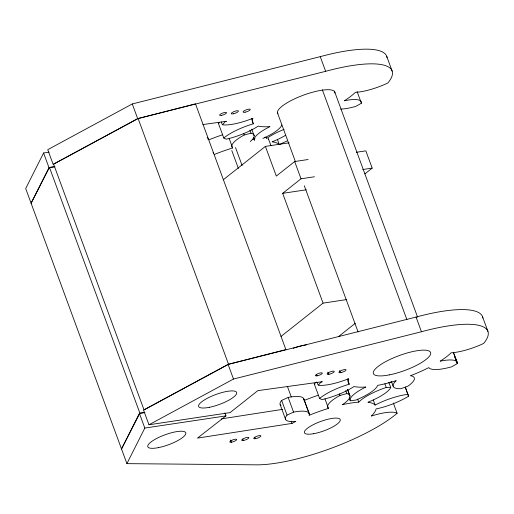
<?xml version="1.0" encoding="UTF-8"?>
<svg xmlns="http://www.w3.org/2000/svg" width="514" height="514" viewBox="0 0 514 514"><rect width="100%" height="100%" fill="white"/><g stroke="black" fill="none" stroke-linecap="round" stroke-linejoin="round"><path stroke-width="0.77" d="M49.106 152.144L43.594 152.973L25.7 188.548L126.913 463.641L256.3 464.836A91.447 23.824 -20.2 0 0 397.116 413.307L393.339 403.04M43.594 152.973L48.991 167.641L31.097 203.223L49.46 167.416L54.972 166.594M144.922 412.562L139.41 413.391L121.516 448.973L139.879 413.166L49.46 167.416M126.913 463.641L144.807 428.066L139.41 413.391M221.508 121.895C222.446 128.172 223.539 121.381 226.475 121.298L202.889 124.561M317.324 382.313C318.262 388.59 319.355 381.806 322.291 381.722L257.816 390.64L230.111 412.594L148.957 424.776L143.554 410.101L228.094 364.368L416.064 317.067A91.447 23.824 -20.2 0 1 482.858 318.063M223.23 179.797L265.397 146.381L289.119 142.821M308.13 159.513L294.676 161.531L276.32 176.071L265.397 146.381M281.017 336.439L323.068 303.119L282.674 193.335L301.024 178.788L314.484 176.771M364.844 173.931L372.187 168.117L365.833 150.853L356.337 152.279M338.373 336.702L355.315 323.274M224.881 412.948L225.961 415.884L197.466 438.108L292.01 423.407L295.833 421.409A30.48 7.941 -20.2 0 1 287.043 415.094L281.64 400.419L288.161 397.438A30.48 7.941 -20.2 0 1 303.89 400.001M357.076 91.505L361.393 103.243L355.823 106.392A30.48 7.941 -20.2 0 1 340.673 109.109M454.511 356.33L457.209 363.661L451.639 366.81A30.48 7.941 -20.2 0 1 428.824 367.6A57.144 14.887 -20.2 0 1 410.538 375.715A30.48 7.941 -20.2 0 1 407.75 386.277L400.727 388.719A30.48 7.941 -20.2 0 1 396.236 380.681A57.144 14.887 -20.2 0 1 377.636 385.384A30.48 7.941 -20.2 0 1 356.086 400.014L350.304 400.811L349.224 397.881M387.042 57.645A91.447 23.824 -20.2 0 0 320.248 56.649L132.278 103.95L47.738 149.683L53.141 164.358L137.675 118.618L325.645 71.317A91.447 23.824 -20.2 0 1 387.877 82.953L387.774 83.037A30.48 7.941 -20.2 0 1 355.341 92.353A57.144 14.887 -20.2 0 1 344.354 100.77A30.48 7.941 -20.2 0 1 361.393 103.243M138.131 118.554L53.604 164.133L144.023 409.876L228.55 364.304L285.893 349.591L195.474 103.841L138.131 118.554L228.55 364.304M148.957 424.776L233.491 379.043L421.461 331.742A91.447 23.824 -20.2 0 1 483.693 343.371L483.59 343.455A30.48 7.941 -20.2 0 1 451.157 352.771A57.144 14.887 -20.2 0 1 440.17 361.194A30.48 7.941 -20.2 0 1 457.209 363.661M287.043 415.094L293.558 412.112A30.48 7.941 -20.2 0 1 309.113 415.338A57.144 14.887 -20.2 0 1 328.465 408.379A30.48 7.941 -20.2 0 1 340.017 395.414L346.821 393.602L345.742 390.672M214.479 154.431A57.144 14.887 -20.2 0 1 232.649 147.961A30.48 7.941 -20.2 0 1 244.201 134.996L251.005 133.184L249.926 130.248M221.219 418.904L282.674 409.343M48.991 167.641L54.503 166.812M362.691 169.536L372.187 168.117M282.674 193.335L306.395 189.775M323.068 303.119L346.783 299.559M139.879 413.166L144.601 412.459M144.807 428.066L225.961 415.884M346.821 393.602A30.48 7.941 -20.2 0 1 342.337 404.691A57.144 14.887 -20.2 0 1 358.759 402.141A30.48 7.941 -20.2 0 1 386.232 387.472L390.73 387.53L388.841 382.39M314.896 384.189L314.221 383.804A30.48 7.941 -20.2 0 1 316.534 381.992M218.803 123.617L218.405 123.386A30.48 7.941 -20.2 0 1 219.484 122.493M218.405 123.386L223.802 138.054L226.147 139.198A30.48 7.941 -20.2 0 0 258.227 126.097A57.144 14.887 -20.2 0 0 270.03 126.598A30.48 7.941 -20.2 0 0 254.314 139.847M314.221 383.804L319.618 398.472L321.963 399.616A30.48 7.941 -20.2 0 0 354.043 386.522A57.144 14.887 -20.2 0 0 365.846 387.016A30.48 7.941 -20.2 0 0 350.304 400.811M405.347 386.978L408.514 396.204A30.48 7.941 -20.2 0 1 376.087 408.932A57.144 14.887 -20.2 0 1 371.339 416.057A30.48 7.941 -20.2 0 1 397.116 413.307M386.746 56.405L392.15 71.073M482.562 316.823L487.966 331.491M453.406 352.174L457.184 362.441L453.361 352.675M334.415 91.094L417.606 317.196M320.248 56.649L325.645 71.317M416.064 317.067L421.461 331.742M322.329 89.783L406.902 319.65M405.276 387.402L408.514 396.204M391.45 381.516L393.345 386.656M384.883 383.81L386.232 387.472M277.399 112.662L295.428 161.647M304.301 185.766L358.097 331.98M294.676 161.531L301.024 178.788M277.425 139.519L279.314 144.652A30.48 7.941 -20.2 0 1 287.114 140.99M373.241 399.937L375.13 405.071A30.48 7.941 -20.2 0 1 408.045 394.309M268.552 139.121L271.026 145.841M357.68 399.205L358.759 402.141M251.564 118.638L253.453 123.771A30.48 7.941 -20.2 0 0 223.802 138.054M347.38 379.056L349.269 384.189A30.48 7.941 -20.2 0 0 319.618 398.472M347.689 389.721L349.848 395.587M251.738 129.175L254.167 135.78M347.554 389.599L349.983 396.198M339.645 370.491L340.454 372.689M253.408 137.456L254.488 140.393M243.662 133.524L244.201 134.996M339.478 393.949L340.017 395.414M327.842 372.097L328.652 374.301M235.515 147.563L242.107 165.476M316.393 374.378L316.932 375.843M229.141 138.427L232.649 147.961M324.957 398.845L328.465 408.379M231.788 150.518L238.374 168.431M303.768 398.787L309.165 413.455M303.909 399.372L309.306 414.04M287.422 386.432L291.277 396.917M288.161 397.438L293.558 412.112M291.2 421.204L292.01 423.407M280.181 404.679L285.578 419.347M132.278 103.95L137.675 118.618M228.094 364.368L233.491 379.043M254.796 437.234L255.336 438.705M242.762 439.027L243.302 440.492M230.535 440.023L231.345 442.22M318.404 385.243A30.48 7.941 -20.2 0 0 348.762 378.677A57.144 14.887 -20.2 0 0 349.269 384.189M390.73 387.53A30.48 7.941 -20.2 0 1 367.921 402.244A57.144 14.887 -20.2 0 1 375.13 405.071M388.674 382.712A30.48 7.941 -20.2 0 1 390.897 382.063M304.898 400.181A57.144 14.887 -20.2 0 1 318.217 395.26M281.036 405.687A30.48 7.941 -20.2 0 1 281.64 400.419M253.453 123.771A57.144 14.887 -20.2 0 1 252.946 118.259A30.48 7.941 -20.2 0 1 222.588 124.825M281.82 124.966A30.48 7.941 -20.2 0 1 262.937 138.446M277.92 113.742A30.48 7.941 -20.2 0 1 303.883 94.994A30.48 7.941 -20.2 0 1 334.91 93.04M279.314 144.652A57.144 14.887 -20.2 0 0 272.105 141.825A30.48 7.941 -20.2 0 0 285.623 135.259M266.336 138.748A30.48 7.941 -20.2 0 1 284.088 129.367M251.005 133.184A30.48 7.941 -20.2 0 1 250.299 141.491M213.04 152.504A30.48 7.941 -20.2 0 1 213.49 153.622M209.082 139.763A57.144 14.887 -20.2 0 1 222.401 134.841M207.952 138.369A30.48 7.941 -20.2 0 1 208.074 139.577M207.161 137.36A30.48 7.941 -20.2 0 1 207.643 137.836M268.34 138.452A19.05 4.96 -20.2 0 1 268.552 139.146M252.38 139.455A19.05 4.96 -20.2 0 1 254.963 138.709M264.704 137.244A19.05 4.96 -20.2 0 1 266.779 137.514M293.179 348.306A19.05 4.96 -20.2 0 1 306.228 344.907M389.651 374.828A30.48 7.941 -20.2 0 0 430.642 352.617A30.48 7.941 -20.2 0 0 385.686 361.631A30.48 7.941 -20.2 0 0 389.651 374.828M329.146 374.218A3.81 0.989 -20.2 0 0 334.267 371.442A3.81 0.989 -20.2 0 0 328.652 372.566A3.81 0.989 -20.2 0 0 329.146 374.218M340.943 372.605A3.81 0.989 -20.2 0 0 346.07 369.829A3.81 0.989 -20.2 0 0 340.448 370.96A3.81 0.989 -20.2 0 0 340.943 372.605M317.401 375.766A3.662 0.951 -20.2 0 0 322.323 373.1A3.662 0.951 -20.2 0 0 316.926 374.179A3.662 0.951 -20.2 0 0 317.401 375.766M313.624 433.713A19.05 4.96 -20.2 0 0 340.287 419.957A19.05 4.96 -20.2 0 0 313.077 424.782A19.05 4.96 -20.2 0 0 313.624 433.713M243.475 440.466A3.81 0.989 -20.2 0 0 248.872 437.722A3.81 0.989 -20.2 0 0 243.495 438.635A3.81 0.989 -20.2 0 0 243.475 440.466M255.509 438.68A3.81 0.989 -20.2 0 0 260.906 435.936A3.81 0.989 -20.2 0 0 255.529 436.842A3.81 0.989 -20.2 0 0 255.509 438.68M231.512 442.194A3.662 0.951 -20.2 0 0 236.697 439.56A3.662 0.951 -20.2 0 0 231.531 440.434A3.662 0.951 -20.2 0 0 231.512 442.194M209.249 407.339A20.239 5.275 -20.2 0 0 236.684 392.612A20.239 5.275 -20.2 0 0 207.001 398.434A20.239 5.275 -20.2 0 0 209.249 407.339M158.376 447.649A20.239 5.275 -20.2 0 0 185.811 432.923A20.239 5.275 -20.2 0 0 156.134 438.75A20.239 5.275 -20.2 0 0 158.376 447.649M233.33 113.793A3.81 0.989 -20.2 0 0 238.451 111.018A3.81 0.989 -20.2 0 0 232.836 112.148A3.81 0.989 -20.2 0 0 233.33 113.793M245.127 112.187A3.81 0.989 -20.2 0 0 250.254 109.411A3.81 0.989 -20.2 0 0 244.632 110.536A3.81 0.989 -20.2 0 0 245.127 112.187M221.585 115.342A3.662 0.951 -20.2 0 0 226.507 112.682A3.662 0.951 -20.2 0 0 221.11 113.761A3.662 0.951 -20.2 0 0 221.585 115.342"/></g></svg>
